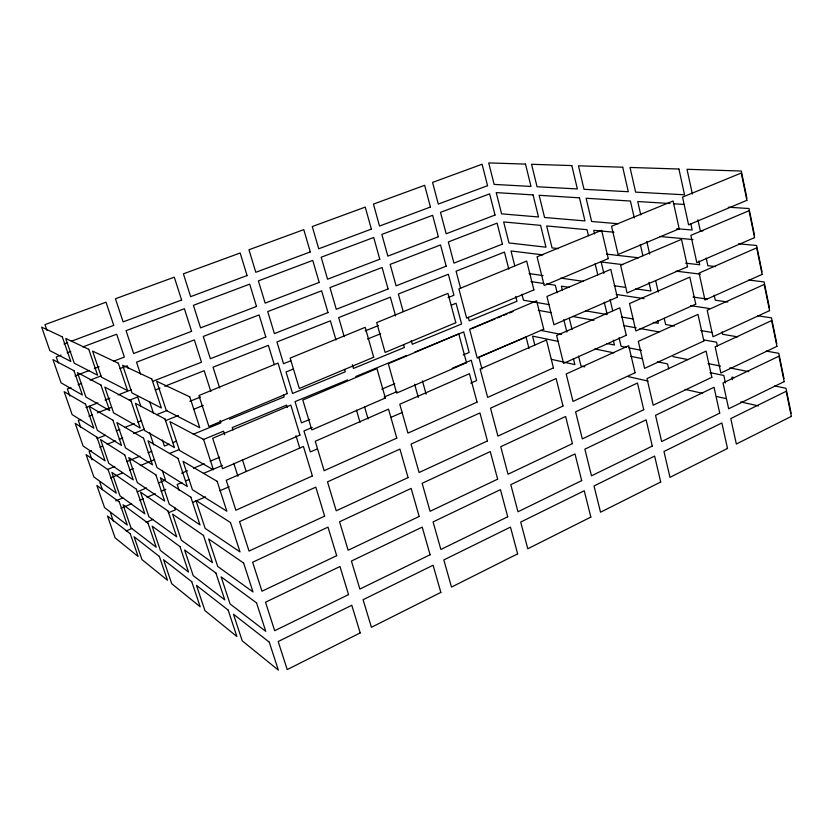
<?xml version="1.0" encoding="UTF-8"?>
<svg xmlns="http://www.w3.org/2000/svg" width="833" height="833" viewBox="0 0 833 833"><rect width="100%" height="100%" fill="white"/><g stroke="black" fill="none" stroke-linecap="round" stroke-linejoin="round"><path stroke-width="1.25" d="M126.179 530.933L132.041 528.414M146.108 522.385L153.147 519.365M168.391 512.816L175.43 509.796L174.628 507.412M192.579 502.445L205.574 496.864M219.745 490.793L229.19 486.732M317.394 448.893L310.324 451.923L303.951 430.942L312.25 427.433M390.49 417.531L402.433 412.408M470.739 383.097L476.663 380.556L471.249 360.252L452.194 368.301M121.024 508.224L131.645 503.736M139.913 500.248L143.453 498.748M146.993 497.249L155.25 493.761M161.154 491.272L165.871 489.273M181.927 482.494L177.179 484.494L179.157 490.47M185.499 480.985L189.06 479.475M203.314 473.456L222.328 465.428M384.117 397.07L397.018 391.614M115.777 500.862L122.868 497.884M137.07 491.918L146.535 487.94M158.364 482.973L165.465 479.995L162.227 470.312M181.573 473.227L187.529 470.728M193.485 468.229L204.2 463.721M210.155 461.222L219.683 457.223M309.814 419.363L301.494 422.862L295.049 401.621L347.632 379.89M381.847 389.115L394.78 383.68M463.2 354.952L469.166 352.442L463.7 331.909L414.49 352.244M110.55 477.892L122.461 472.977M129.604 470.02L133.176 468.542M140.319 465.595L154.605 459.681M169.599 453.485L179.178 449.528M203.148 439.616L223.525 431.192L224.671 434.784M355.774 376.526L406.619 355.504M471.322 328.764L495.135 318.914M497.52 317.925L501.091 316.457M503.465 315.468L507.047 313.989M509.421 313.01L512.993 311.532M107.634 469.437L114.787 466.49M126.731 461.586L139.861 456.192M148.212 452.767L151.793 451.288M169.224 444.135L164.413 446.103L162.383 439.991M172.827 442.646L176.429 441.167M193.246 434.264L220.87 422.914L220.099 420.488M229.606 419.322L284.136 396.914L283.407 394.53M91.536 450.591L89.141 451.559L91.994 459.774M99.95 447.196L102.355 446.217M107.155 444.281L115.568 440.876M119.171 439.428L122.774 437.971M133.582 433.597L144.401 429.224M165.382 420.738L178.408 415.48M193.787 409.263L203.262 405.432M293.278 369.05L286.052 371.966L292.57 393.447L345.279 371.799L344.581 369.435M367.54 339.031L380.65 333.731M451.34 305.159L456.057 303.243L461.597 324.006L412.283 344.268L411.263 340.562M96.992 438.627L105.427 435.243M116.256 430.89L119.869 429.443M124.69 427.506L134.321 423.633M137.934 422.185L141.548 420.727M156.656 414.667L167.339 410.377M189.872 401.319L200.555 397.029M290.79 360.783L283.543 363.698L276.941 341.957L330.399 320.84L335.98 339.968M365.218 330.888L378.359 325.609M448.019 297.631L453.933 295.257L448.341 274.265L398.351 294.007L403.193 311.48M80.686 419.478L78.302 420.415L80.78 427.548M88.996 416.198L92.557 414.792M97.315 412.908L111.57 407.285M129.386 400.246L137.695 396.956L140.839 406.358M155.24 390.031L160.009 388.147M164.788 386.262L204.189 370.695L210.843 391.52M86.007 407.524L97.909 402.849M105.052 400.048L109.821 398.174M118.151 394.904L131.25 389.771M152.408 381.462L201.471 362.209L194.349 339.895L136.529 362.199L140.475 374.069M70.94 387.491L67.338 388.886L69.847 396.102M78.125 384.721L81.717 383.336M90.11 380.098L100.897 375.943M120.077 368.54L127.272 365.77L128.063 368.144M75.095 375.943L89.516 370.414M94.316 368.582L99.127 366.739M113.548 361.21L124.356 357.065L116.703 334.189L82.842 346.934M61.069 355.129L56.238 356.951L58.352 363.032M67.119 352.848L70.753 351.484M64.047 343.956L67.681 342.602M71.326 341.238L113.767 325.38L106.02 302.212L44.992 324.61L47.023 330.462M669.919 203.533L637.745 201.513L640.785 214.904M673.782 203.783L684.08 204.429M728.344 207.219L749.013 208.521L754.521 235.302M618.211 223.744L591.617 221.484L586.12 198.254L630.425 201.045L634.288 217.986M676.74 228.711L692.181 230.023L690.807 223.661M702.865 230.928L700.282 230.71L697.908 219.735M613.973 232.209L593.7 230.325L594.554 233.948M659.528 236.447L692.994 239.56M738.538 243.798L756.614 245.485L762.049 271.891M558.349 248.609L552.04 247.88L546.656 225.941L587.046 229.7L588.473 235.697M606.726 254.138L638.422 257.761M685.58 263.155L699.741 264.769L698.918 261.01M715.578 266.581L707.842 265.696L706.207 258.115M542.897 254.867L511.004 250.962L514.711 265.633M622.74 264.634L601.187 261.999L603.863 273.328M676.063 271.152L700.532 274.151M748.628 280.034L764.111 281.929L769.473 307.971M529.038 273.578L543.095 275.588M560.661 278.097L583.433 281.356M614.15 285.75L625.573 287.385M635.725 288.843L650.948 291.019L648.959 282.325M693.035 297.037L707.196 299.068M727.896 302.025L715.297 300.224L714.214 295.236M531.048 281.585L543.824 283.512M546.386 283.897L555.33 285.25L557.183 292.779M569.012 287.312L561.421 286.167L562.348 289.957M616.191 294.434L644.107 298.651M690.422 305.638L709.247 308.47M757.655 315.78L771.504 317.873L776.793 343.55M549.062 304.597L523.468 300.224L521.937 294.174M585.672 310.865L607.205 314.541M621.491 316.988L632.913 318.945M653.228 322.413L658.299 323.287L657.737 320.83M674.418 326.036L665.629 324.537L664.234 318.373M700.761 330.545L712.048 332.482M737.757 336.876L722.648 334.293L722.117 331.836M538.253 310.334L551.061 312.614M572.479 316.446L594.012 320.299M623.5 325.568L636.204 327.838M640.004 328.514L659.049 331.919M704.031 339.958L716.578 342.196L717.4 346.007M766.214 351.068L778.803 353.317L784.009 378.64M540.513 330.347L561.577 334.522M606.83 343.498L614.442 345.008L613.275 340.124M626.197 347.34L621.116 346.33L619.086 337.729M628.738 347.85L641.441 350.36M672.897 356.607L687.954 359.596M708.019 363.573L720.566 366.062M729.906 367.915L748.784 371.653M558.589 341.478L532.558 336.115L534.786 344.914M594.877 348.944L613.89 352.859M630.727 356.316L642.16 358.669M657.404 361.814L667.566 363.896L668.712 368.946M710.018 372.632L723.815 375.475L725.449 382.993M734.414 377.661L731.905 377.141L732.446 379.661M774.669 385.939L785.988 388.272L791.131 413.251M551.3 359.304L574.874 364.604L573.364 358.482M584.797 366.843L580.986 365.979L578.571 356.118M628.28 376.62L648.043 381.066M685.09 389.396L702.656 393.353M716.442 396.456L726.48 398.715M740.849 401.943L758.447 405.9M99.835 482.328L102.386 489.658M110.404 512.712L113.34 521.166M149.638 432.671L153.73 444.916M149.607 401.548L153.501 413.272M233.771 463.273L237.926 476.268M219.652 387.98L213.05 367.197L268.382 345.341L274.296 364.698M232.99 429.984L232.23 427.589L286.635 405.109L287.354 407.472M242.403 459.618L246.151 471.416M295.975 435.701L299.755 448.071M356.462 410.128L360.023 422.352M344.216 336.667L338.677 317.581L390.354 297.162L395.581 315.915M352.349 364.698L353.431 368.446L404.39 347.507L403.703 345.039M364.531 406.712L368.071 418.916M414.615 384.18L418.322 397.466M422.435 380.879L426.111 394.155M460.649 288.468L456.078 271.204L504.454 252.097L508.796 269.184M468.261 317.217L469.229 320.872L516.96 301.265L515.731 296.433M481.963 368.988L478.808 357.055L526.081 337.084L528.955 348.381M569.293 318.258L572.042 329.483M563.795 319.633L566.856 332.034M610.048 299.505L612.703 310.709M595.116 263.686L597.792 274.952M604.258 302.171L606.903 313.302M640.338 244.506L642.92 255.825M646.804 241.455L649.667 254.117M655.727 280.815L658.268 292.06M692.358 194.006L687.017 169.286L741.297 171.025L746.889 198.202M360.21 632.913L287.218 669.576L278.18 641.525L351.786 605.268L360.21 632.913M440.844 592.419L371.414 627.291L363.084 599.708L433.077 565.232L440.844 592.419M517.626 553.862L451.507 587.067L443.822 559.932L510.473 527.102L517.626 553.862M590.836 517.085L527.789 548.76L520.708 522.062L584.245 490.772L590.836 517.085M660.715 481.995L600.531 512.222L594.012 485.962L654.634 456.088L660.715 481.995M727.49 448.466L669.982 477.34L663.963 451.496L721.878 422.966L727.49 448.466M791.35 416.385L736.341 444.02L730.791 418.572L786.185 391.291L791.35 416.385M348.538 594.606L274.692 630.706L265.508 602.207L339.989 566.523L348.538 594.606M430.088 554.747L359.877 589.066L351.411 561.046L422.206 527.122L430.088 554.747M507.714 516.793L440.865 549.468L433.077 521.916L500.446 489.637L507.714 516.793M581.694 480.62L517.98 511.774L510.796 484.671L574.999 453.912L581.694 480.62M652.291 446.113L591.492 475.83L584.87 449.174L646.127 419.832L652.291 446.113M719.722 413.147L661.641 441.542L655.54 415.313L714.037 387.283L719.722 413.147M784.197 381.618L728.656 408.774L723.034 382.972L778.959 356.18L784.197 381.618M336.688 555.684L261.968 591.211L252.638 562.233L327.994 527.143L336.688 555.684M419.166 516.47L348.152 550.238L339.552 521.76L411.158 488.419L419.166 516.47M497.645 479.162L430.067 511.295L422.144 483.307L490.273 451.58L497.645 479.162M572.427 443.614L508.026 474.227L500.737 446.707L565.628 416.5L572.427 443.614M643.742 409.701L582.319 438.908L575.603 411.856L637.484 383.034L643.742 409.701M711.851 377.318L653.187 405.213L647.002 378.609L706.082 351.099L711.851 377.318M776.939 346.372L720.868 373.028L715.172 346.861L771.629 320.57L776.939 346.372M324.641 516.137L249.036 551.061L239.54 521.604L315.801 487.128L324.641 516.137M408.066 477.601L336.24 510.785L327.504 481.849L399.934 449.102L408.066 477.601M487.43 440.949L419.093 472.509L411.054 444.083L479.933 412.949L487.43 440.949M563.004 406.046L497.926 436.107L490.512 408.17L556.111 378.515L563.004 406.046M635.069 372.757L573.01 401.423L566.19 373.965L628.717 345.705L635.069 372.757M703.854 340.989L644.607 368.353L638.328 341.353L698.002 314.385L703.854 340.989M769.588 310.626L712.975 336.782L707.186 310.23L764.205 284.469L769.588 310.626M312.396 475.945L235.885 510.233L226.232 480.277L303.42 446.457L312.396 475.945M396.8 438.116L324.131 470.687L315.249 441.271L388.532 409.159L396.8 438.116M477.049 402.152L407.951 433.118L399.778 404.234L469.437 373.705L477.049 402.152M553.445 367.905L487.659 397.393L480.131 369.019L546.448 339.968L553.445 367.905M626.27 335.272L563.556 363.375L556.631 335.501L619.814 307.814L626.27 335.272M695.753 304.128L635.912 330.951L629.529 303.556L689.818 277.139L695.753 304.128M762.122 274.38L704.957 300.005L699.085 273.078L756.666 247.849L762.122 274.38M299.953 435.086L222.505 468.719L212.696 438.262L290.821 405.109L299.953 435.086M385.346 397.997L311.823 429.922L302.806 400.027L376.943 368.571L385.346 397.997M466.511 362.74L396.623 393.093L388.324 363.75L458.775 333.856L466.511 362.74M543.741 329.191L477.236 358.075L469.593 329.264L536.629 300.817L543.741 329.191M617.336 297.225L553.955 324.755L546.927 296.454L610.787 269.351L617.336 297.225M687.527 266.737L627.072 292.997L620.606 265.196L681.509 239.352L687.527 266.737M754.563 237.624L696.825 262.697L690.869 235.375L749.023 210.707L754.563 237.624M287.302 393.551L208.906 426.506L198.931 395.529L278.024 363.084L287.302 393.551M373.705 357.222L299.318 388.501L290.144 358.107L365.177 327.327L373.705 357.222M455.797 322.715L385.117 352.421L376.683 322.6L447.946 293.362L455.797 322.715M533.891 289.884L466.647 318.154L458.889 288.874L526.664 261.073L533.891 289.884M608.267 258.615L544.22 285.542L537.077 256.803L601.624 230.314L608.267 258.615M679.187 228.794L618.107 254.471L611.537 226.253L673.074 201.003L679.187 228.794M746.889 200.326L688.579 224.848L682.539 197.119L741.266 173.025L746.889 200.326M265.821 336.959L210.364 358.721L203.283 336.449L259.094 314.926L265.821 336.959M327.983 312.562L274.401 333.596L267.726 311.594L321.632 290.8L327.983 312.562M388.074 288.989L336.282 309.314L329.972 287.583L382.076 267.487L388.074 288.989M446.186 266.185L396.091 285.844L390.146 264.384L440.532 244.944L446.186 266.185M502.424 244.111L453.943 263.134L448.331 241.934L497.082 223.14L502.424 244.111M191.6 331.305L133.644 353.515L126.054 330.67L184.385 308.72L191.6 331.305M256.502 306.44L200.566 327.879L193.402 305.326L249.692 284.147L256.502 306.44M319.195 282.429L265.154 303.129L258.397 280.867L312.76 260.406L319.195 282.429M379.775 259.219L327.546 279.222L321.174 257.241L373.705 237.478L379.775 259.219M438.356 236.78L387.855 256.127L381.837 234.417L432.629 215.299L438.356 236.78M495.031 215.06L446.165 233.781L440.49 212.342L489.627 193.85L495.031 215.06M181.604 300.026L123.128 321.882L115.443 298.755L174.295 277.16L181.604 300.026M247.068 275.556L190.642 296.652L183.395 273.828L240.175 252.993L247.068 275.556M310.293 251.93L255.804 272.297L248.963 249.765L303.785 229.648L310.293 251.93M371.372 229.106L318.716 248.786L312.271 226.545L365.239 207.105L371.372 229.106M430.432 207.032L379.525 226.055L373.434 204.095L424.643 185.311L430.432 207.032M487.555 185.686L438.304 204.085L432.566 182.406L482.088 164.236L487.555 185.686M525.498 164.091L488.711 162.914L494.146 184.416L530.996 186.425L525.498 164.091M571.813 165.58L531.548 164.288L537.056 186.748L577.363 188.945L571.813 165.58M622.72 167.214L578.456 165.798L584.006 189.31L628.301 191.725L622.72 167.214M678.926 169.026L630.029 167.454L635.621 192.131L684.528 194.797L678.926 169.026M533.078 194.912L496.218 192.59L501.601 213.852L538.514 216.976L533.078 194.912M579.476 197.838L539.149 195.297L544.584 217.496L584.964 220.922L579.476 197.838M540.586 225.379L503.653 221.942L508.973 242.955L545.959 247.193L540.586 225.379M62.308 336.855L41.65 327.13L49.855 350.662L70.795 361.418L62.308 336.855M88.746 349.298L65.734 338.469L74.262 363.209L97.576 375.194L88.746 349.298M118.369 363.24L92.578 351.099L101.449 377.182L127.564 390.604L118.369 363.24M151.783 378.963L122.68 365.271L131.926 392.853L161.373 407.983L151.783 378.963M189.768 396.841L156.666 381.264L166.308 410.523L199.785 427.725L189.768 396.841M74.012 370.758L52.968 359.606L61.069 382.836L82.384 395.009L74.012 370.758M100.928 385.033L77.5 372.611L85.914 397.029L109.633 410.565L100.928 385.033M131.062 401.006L104.823 387.095L113.58 412.814L140.121 427.964L131.062 401.006M165.017 418.999L135.435 403.328L144.546 430.494L174.451 447.571L165.017 418.999M203.575 439.449L169.963 421.633L179.459 450.424L213.415 469.812L203.575 439.449M85.57 404.224L64.151 391.677L72.148 414.615L93.827 428.152L85.57 404.224M112.934 420.269L89.121 406.306L97.419 430.401L121.524 445.447L112.934 420.269M143.557 438.21L116.901 422.591L125.533 447.946L152.481 464.783L143.557 438.21M178.033 458.41L148.003 440.813L156.979 467.584L187.331 486.534L178.033 458.41M217.153 481.339L183.062 461.357L192.413 489.71L226.836 511.202L217.153 481.339M96.961 437.252L75.189 423.341L83.081 445.999L105.114 460.868L96.961 437.252M124.783 455.016L100.574 439.553L108.769 463.325L133.249 479.85L124.783 455.016M155.875 474.872L128.803 457.588L137.32 482.599L164.674 501.06L155.875 474.872M190.861 497.207L160.394 477.757L169.234 504.132L200.003 524.894L190.861 497.207M230.502 522.53L195.953 500.466L205.157 528.372L240.019 551.904L230.502 522.53M108.217 469.843L86.091 454.61L93.89 476.986L116.266 493.157L108.217 469.843M136.466 489.283L111.882 472.363L119.973 495.833L144.817 513.784L136.466 489.283M168.016 511.004L140.548 492.095L148.94 516.762L176.69 536.806L168.016 511.004M203.481 535.411L172.587 514.148L181.302 540.148L212.488 562.671L203.481 535.411M243.632 563.056L208.646 538.972L217.705 566.44L253.003 591.94L243.632 563.056M119.327 502.018L96.857 485.493L104.562 507.599L127.272 525.029L119.327 502.018M147.993 523.093L123.045 504.756L131.031 527.914L156.229 547.25L147.993 523.093M179.98 546.615L152.127 526.133L160.405 550.467L188.529 572.042L179.98 546.615M215.903 573.021L184.614 550.019L193.204 575.634L224.775 599.875L215.903 573.021M256.554 602.905L221.141 576.873L230.054 603.925L265.758 631.331L256.554 602.905M130.292 533.776L107.488 516.002L115.1 537.826L138.132 556.496L130.292 533.776M159.353 556.434L134.061 536.723L141.943 559.578L167.485 580.278L159.353 556.434M191.767 581.705L163.56 559.714L171.723 583.714L200.191 606.778L191.767 581.705M228.148 610.068L196.473 585.37L204.939 610.62L236.884 636.506L228.148 610.068M269.257 642.118L233.438 614.192L242.226 640.837L278.326 670.086L269.257 642.118"/></g></svg>
